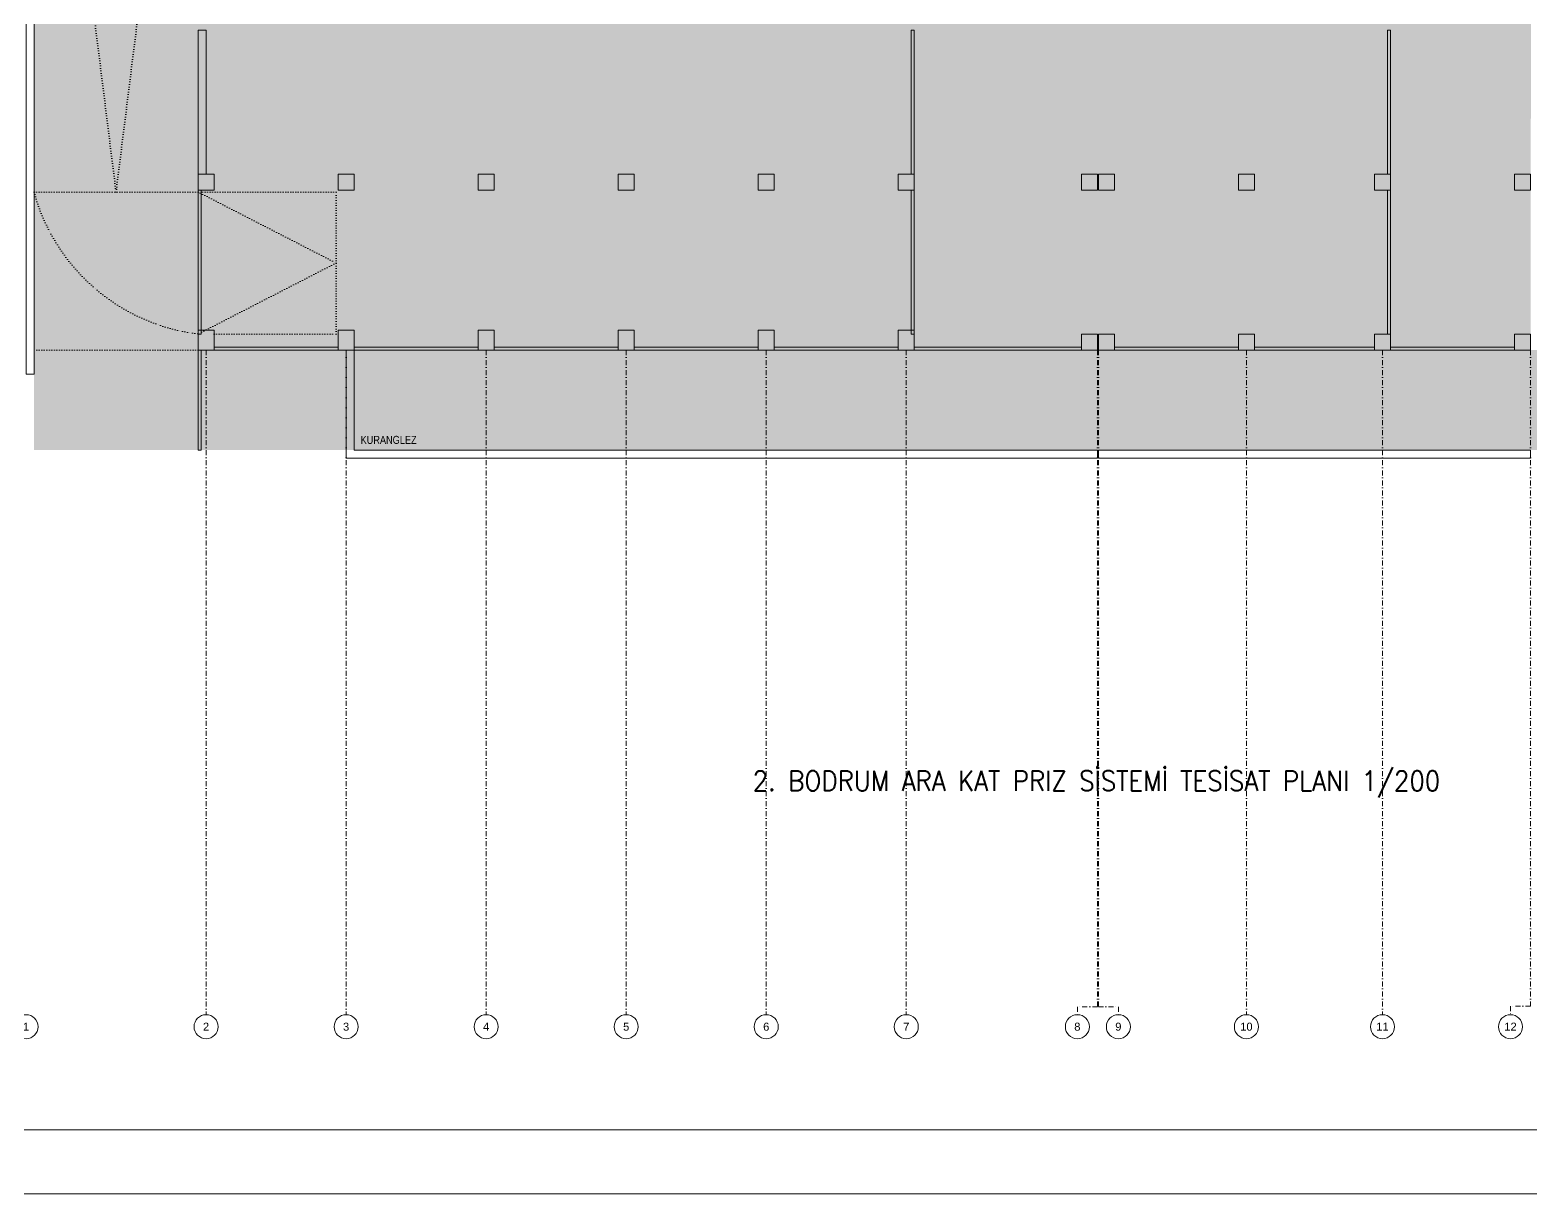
# Model space of a CAD drawing. Header units: metres. Extents: x -13194 to 152406, y -14653 to 29421.
# Drawn here: x 28020 to 35522, y -4219 to 1600 of the extents above; entities that cross this region are included whole.
import ezdxf
from ezdxf.enums import TextEntityAlignment as Align

# ---------------------------------------------------------------- set-up
doc = ezdxf.new("R2010")
doc.units = ezdxf.units.M
doc.header["$LTSCALE"] = 100
doc.header["$MEASUREMENT"] = 0
doc.linetypes.add('DASHDOT2', pattern=[0.5, 0.25, -0.125, 0, -0.125])
doc.linetypes.add('DOT2', pattern=[0.125, 0, -0.125])
doc.layers.get('0').update_dxf_attribs({"color": 9, "lineweight": 9})
for name, color, linetype, lineweight in [('00', 9, 'Continuous', 9), ('01', 9, 'Continuous', 9), ('06D', 9, 'Continuous', 9), ('09', 9, 'Continuous', 9), ('20', 9, 'DOT2', 9), ('21', 9, 'Continuous', 9), ('24', 9, 'DASHDOT2', 9), ('40A', 9, 'Continuous', 9), ('E-YAZI', 7, 'Continuous', 30)]:
    doc.layers.add(name, color=color, linetype=linetype, lineweight=lineweight)
doc.styles.add('Arial', font='arial.ttf', dxfattribs={"height": 2.5})
doc.styles.add('E-YAZI', font='txttw.shx')
doc.styles.add('MuuM_TEXT-STANDART', font='ARIALN.TTF')

# ---------------------------------------------------------------- blocks, each defined once
blk = doc.blocks.new('0_aks')
at = {"linetype": 'Continuous'}
blk.add_circle((0, 0), 3, dxfattribs=at)
at = {"style": 'Arial'}
blk.add_attdef('AKS', text='', height=2, dxfattribs=at).set_placement((0, 0), align=Align.MIDDLE_CENTER)
blk = doc.blocks.new('p-akslar_yeni')
at = {"layer": '24'}
for points in [[(7315, -8575), (7315, -11897.2)], [(8015, -8575), (8015, -11897.2)], [(8715, -8575), (8715, -11897.2)], [(9415, -8575), (9415, -11897.2)], [(10115, -8575), (10115, -11897.2)], [(10815, -8575), (10815, -11897.2)], [(11770, -8575), (11770, -11857.2)], [(11775, -8575), (11775, -11857.2)], [(12515, -8575), (12515, -11897.2)], [(13195, -8575), (13195, -11897.2)], [(13935, -8575), (13935, -11854.6), (13835, -11854.6), (13835, -11897.2)], [(11770, -11857.2), (11670, -11857.2), (11670, -11897.2)], [(11775, -11857.2), (11875, -11857.2), (11875, -11897.2)]]:
    blk.add_lwpolyline(points, dxfattribs=at)
at = {"layer": '21', "xscale": 20, "yscale": 20, "zscale": 20}
for p, values in [((6415, -11957.2), {'AKS': '1'}), ((7315, -11957.2), {'AKS': '2'}), ((8015, -11957.2), {'AKS': '3'}), ((8715, -11957.2), {'AKS': '4'}), ((9415, -11957.2), {'AKS': '5'}), ((10115, -11957.2), {'AKS': '6'}), ((10815, -11957.2), {'AKS': '7'}), ((11670, -11957.2), {'AKS': '8'}), ((11875, -11957.2), {'AKS': '9'}), ((12515, -11957.2), {'AKS': '10'}), ((13195, -11957.2), {'AKS': '11'}), ((13835, -11957.2), {'AKS': '12'})]:
    blk.add_blockref('0_aks', p, dxfattribs=at).add_auto_attribs(values)
blk = doc.blocks.new('p-kolon_80x80')
blk.add_lwpolyline([(-40, -40), (40, -40), (40, 40), (-40, 40)], close=True)
blk = doc.blocks.new('2.Bod.Ara.Sitatik Elk.')
at = {"layer": '01'}
for points in [[(40, -8750), (40, -8710), (40, -8710), (40, -8710), (40, -8710), (40, -8710), (40, -8710), (40, -8710), (40, -7830), (40, -7770), (40, -7030), (40, -6970), (40, -6230), (40, -6170), (40, -5430), (40, -5370), (40, -4630), (40, -4570), (40, -2950), (0, -2950), (0, -8750), (40, -8750)], [(860, -7750), (900, -7750), (900, -7030), (860, -7030)], [(860, -8630), (940, -8630), (940, -8530), (860, -8530)], [(1560, -8630), (1640, -8630), (1640, -8530), (1560, -8530)], [(2260, -8630), (2340, -8630), (2340, -8530), (2260, -8530)], [(2960, -8630), (3040, -8630), (3040, -8530), (2960, -8530)], [(3660, -8630), (3740, -8630), (3740, -8530), (3660, -8530)], [(4360, -8630), (4440, -8630), (4440, -8530), (4360, -8530)], [(5275, -8630), (5355, -8630), (5355, -8550), (5275, -8550)], [(5360, -8630), (5440, -8630), (5440, -8550), (5360, -8550)], [(6060, -8630), (6140, -8630), (6140, -8550), (6060, -8550)], [(6740, -8630), (6820, -8630), (6820, -8550), (6740, -8550)], [(7440, -8630), (7520, -8630), (7520, -8550), (7440, -8550)]]:
    blk.add_lwpolyline(points, close=True, dxfattribs=at)
for p in [(900, -7790), (1600, -7790), (2300, -7790), (3000, -7790), (3700, -7790), (4400, -7790), (5315, -7790), (5400, -7790), (6100, -7790), (6780, -7790), (7480, -7790)]:
    blk.add_blockref('p-kolon_80x80', p, dxfattribs=at)
blk = doc.blocks.new('P-KURANGLEZ')
at = {"layer": '01'}
blk.add_lwpolyline([(5355, -500), (5355, -540), (1600, -540), (1600, 0), (1640, 0), (1640, -500)], close=True, dxfattribs=at)
blk.add_lwpolyline([(7520, -540), (5360, -540), (5360, -500), (7520, -500), (7520, -540)], dxfattribs=at)
at = {"layer": '21', "style": 'MuuM_TEXT-STANDART'}
blk.add_text('KURANGLEZ', height=40, dxfattribs=at).set_placement((1672.4, -468.9))
blk = doc.blocks.new('2.Bod.Ara.Mimari Elk.')
at = {"layer": '00'}
for points in [[(4440, -7750), (4440, -7030), (4425, -7030), (4425, -7750)], [(6820, -7030), (6820, -7750), (6805, -7750), (6805, -7030)], [(875, -8550), (875, -7830), (860, -7830), (860, -8550)], [(4440, -8550), (4440, -7830), (4425, -7830), (4425, -8550)], [(6820, -7830), (6820, -8550), (6805, -8550), (6805, -7830)], [(1560, -8630), (940, -8630), (940, -8615), (1560, -8615)], [(2260, -8630), (1640, -8630), (1640, -8615), (2260, -8615)], [(2960, -8630), (2340, -8630), (2340, -8615), (2960, -8615)], [(3660, -8630), (3040, -8630), (3040, -8615), (3660, -8615)], [(4360, -8630), (3740, -8630), (3740, -8615), (4360, -8615)], [(5275, -8630), (4440, -8630), (4440, -8615), (5275, -8615)], [(6060, -8630), (5440, -8630), (5440, -8615), (6060, -8615)], [(6740, -8630), (6140, -8630), (6140, -8615), (6740, -8615)], [(7440, -8630), (6820, -8630), (6820, -8615), (7440, -8615)], [(875, -9130), (875, -8630), (860, -8630), (860, -9130)]]:
    blk.add_lwpolyline(points, close=True, dxfattribs=at)
at = {"layer": '06D', "linetype": 'DOT2'}
blk.add_lwpolyline([(310.7, -6722.1), (450, -7840), (574.5, -6841.2)], dxfattribs=at)
blk.add_lwpolyline([(940, -8550), (1550, -8550), (1550, -7840), (860, -7840), (1550, -8195), (860, -8550, -0.304007), (40, -7840), (860, -7840)], format="xyb", dxfattribs=at)
at = {"layer": '20'}
blk.add_lwpolyline([(860, -8630), (40, -8630)], dxfattribs=at)
at = {"layer": '01'}
blk.add_blockref('P-KURANGLEZ', (0, -8630), dxfattribs=at)

msp = doc.modelspace()

# ---------------------------------------------------------------- hatches: boundary and pattern name
at = {"layer": '09'}
h = msp.add_hatch(dxfattribs=at)
h.set_pattern_fill('DOTS', color=254, scale=500, style=0)
h.paths.add_polyline_path([(36440, 0), (35520, 0), (35525, 3280), (34820, 3280), (34820, 2400), (34470, 2400), (34470, 3000), (34820, 3000), (34820, 3280), (35525, 3280), (35525, 4080), (36440, 4080), (36440, 4815), (37107.6, 4815), (37126.2, 4852.7), (37840, 4695.3), (37840, 5012.9), (37032, 5412.5), (34612.7, 6498.2), (32733, 7160.3), (31694.6, 7435.8), (30863.6, 8784.4), (29981.2, 8784.4), (28060, 7479.7), (28040, 7466.1), (28040, 6780), (28745, 6780), (28745, 6430), (28040, 6430), (28040, 0), (28040, -500), (36440, -500)])
h.paths.add_polyline_path([(31660, 2400), (32440, 2400), (32440, 4080), (31660, 4080)], flags=16)
h.paths.add_polyline_path([(32380, 4800), (32381.6, 4800), (32381.6, 5000), (32385.5, 5000), (32385.5, 5350), (32380, 5350)], flags=16)
h.paths.add_polyline_path([(29210, 2690), (28860, 2690), (28860, 3280), (29210, 3280)], flags=16)
h.paths.add_polyline_path([(33355, 6040), (32690, 6040), (32690, 6390), (33355, 6390), (33355, 6670)], flags=16)

# ---------------------------------------------------------------- linework, layer by layer
at = {"layer": '40A'}
for points in [[(46159.3, -4218.6), (18159.3, -4218.6), (18159.3, 12601.4), (46159.3, 12601.4)], [(46159.3, -4218.6), (18159.3, -4218.6), (18159.3, 12601.4), (46159.3, 12601.4)], [(18479.3, 12281.4), (43999.5, 12281.4), (43999.5, -3898.6), (18479.3, -3898.6)], [(18479.3, 12281.4), (43999.5, 12281.4), (43999.5, -3898.6), (18479.3, -3898.6)]]:
    msp.add_lwpolyline(points, close=True, dxfattribs=at)

# ---------------------------------------------------------------- block references
at = {"layer": '06D'}
for name in ['2.Bod.Ara.Sitatik Elk.', '2.Bod.Ara.Mimari Elk.']:
    msp.add_blockref(name, (28000, 8630), dxfattribs=at)
at = {"layer": '24'}
msp.add_blockref('p-akslar_yeni', (21585, 8575), dxfattribs=at)

# ---------------------------------------------------------------- texts
at = {"layer": 'E-YAZI', "color": 4, "style": 'E-YAZI', "width": 0.9}
msp.add_text('2. BODRUM ARA KAT PRIZ SİSTEMİ TESİSAT PLANI 1/200', height=100, dxfattribs=at).set_placement((31632.3, -2203.6))

doc.saveas('drawing.dxf')
